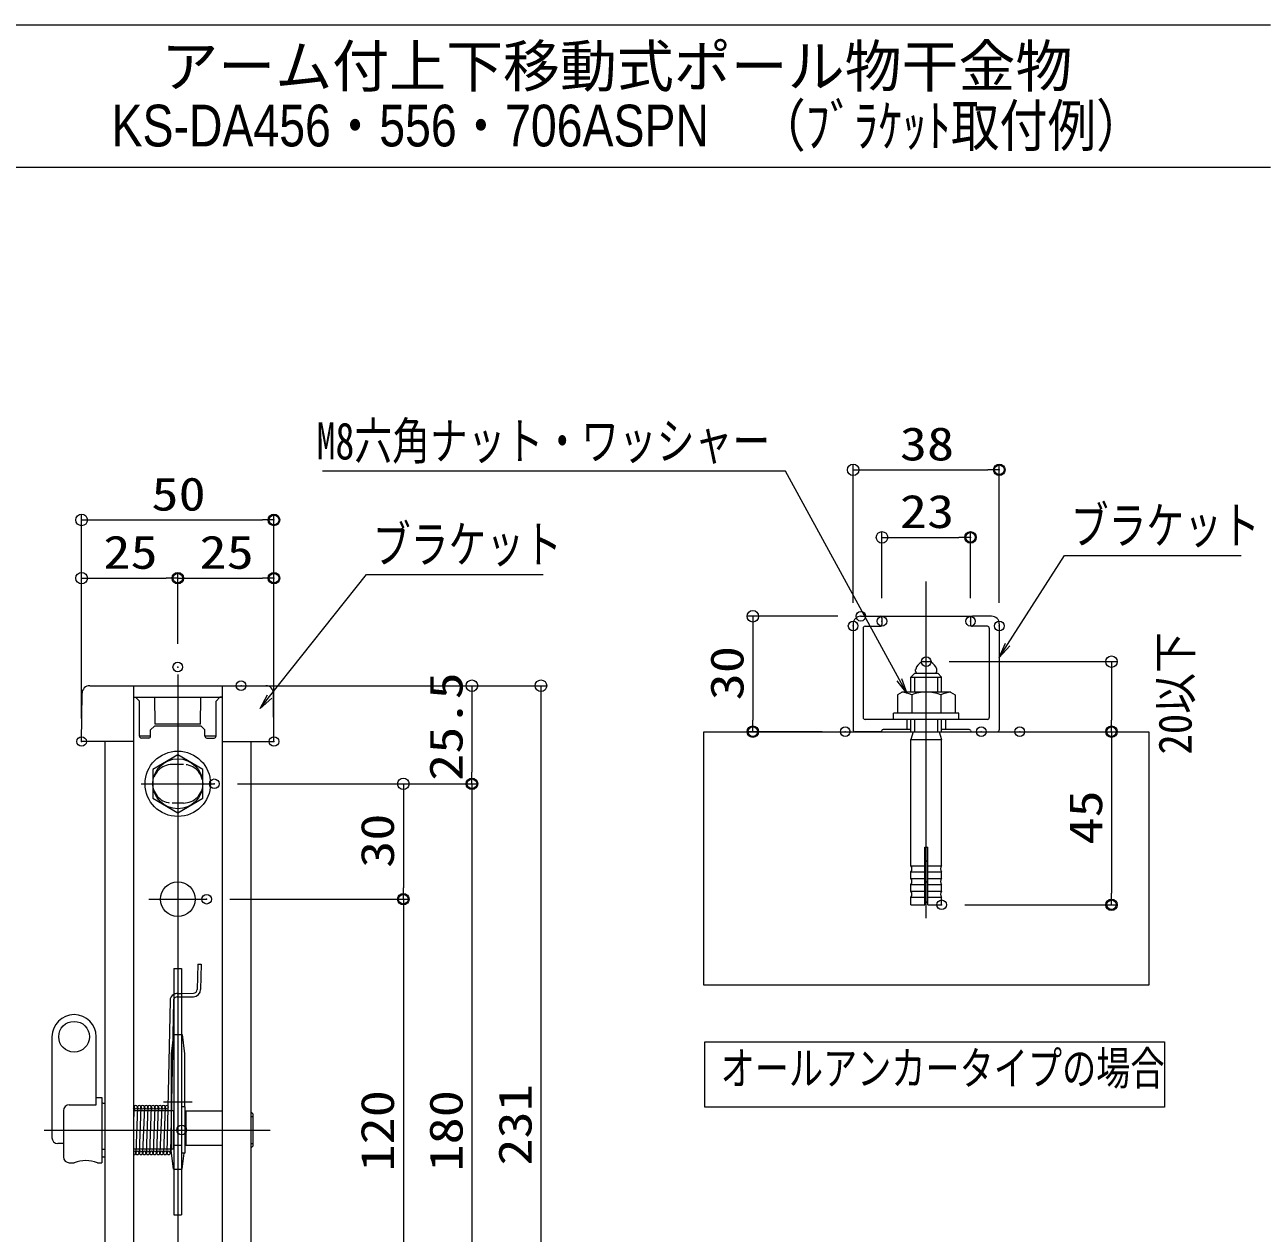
# Model space of a CAD drawing. Units: millimetres, scale not verified. Extents: x -800 to 819, y -554 to 554.
# Drawn here: x 192.2 to 513.9, y -314.1 to 0 of the extents above; entities that cross this region are included whole.
import ezdxf
from ezdxf.enums import TextEntityAlignment as Align

# ---------------------------------------------------------------- set-up
doc = ezdxf.new("R2010")
doc.units = ezdxf.units.MM
doc.header["$LTSCALE"] = 5
doc.header["$PDMODE"] = 32
doc.header["$PDSIZE"] = 2.5
doc.linetypes.add('DASHED1', pattern=[1.8, 1.2, -0.6])
for name, color, linetype, lineweight in [('0-0_zumenwaku', 6, 'Continuous', 9), ('0-2_sunpou', 1, 'Continuous', 9), ('0-3_0', 5, 'DASHED1', 9), ('0-7_center', 5, 'Continuous', 9), ('0-8_ﾚｲﾔ2', 3, 'Continuous', 9), ('0-9_レイヤー_1', 5, 'Continuous', 9), ('0-D_DEFPOINTS', 7, 'Continuous', 9), ('0-F_3', 2, 'Continuous', 9), ('1-0_VIEW_2_ZV', 7, 'Continuous', 9)]:
    doc.layers.add(name, color=color, linetype=linetype, lineweight=lineweight)
doc.layers.add('0-1_moji', color=2, linetype='Continuous')
doc.styles.add('ＭＳ ゴシック', font='')
doc.styles.add('ＭＳ Ｐゴシック', font='')
doc.styles.get('ＭＳ ゴシック').set_extended_font_data('MS Gothic')
doc.styles.get('ＭＳ Ｐゴシック').set_extended_font_data('MS PGothic')

# ---------------------------------------------------------------- blocks, each defined once
blk = doc.blocks.new('_ORIGIN')
at = {"layer": '0-3_0', "color": 1, "linetype": 'Continuous'}
blk.add_line((0, 0), (-5, 0), dxfattribs=at)
blk.add_circle((0, 0), 2.5, dxfattribs=at)
blk = doc.blocks.new('正袋ﾅｯﾄM8')
at = {"layer": '0-3_0', "color": 7, "linetype": 'Continuous'}
blk.add_line((-32.5, 18.76), (-32.5, -18.76), dxfattribs=at)
for points in [[(32.5, 18.76), (0, 37.53), (-32.5, 18.76)], [(-32.5, -18.76), (0, -37.53), (32.5, -18.76), (32.5, 18.76)]]:
    blk.add_lwpolyline(points, dxfattribs=at)
blk.add_circle((0, 0), 32.5, dxfattribs=at)
blk = doc.blocks.new('KﾐM8正')
at = {"layer": '0-3_0', "color": 7, "linetype": 'Continuous'}
blk.add_circle((0, 0), 42.5, dxfattribs=at)
blk = doc.blocks.new('MLeader26')
at = {"layer": '0-2_sunpou'}
blk.add_line((464.271, -137.941), (508.365, -137.941), dxfattribs=at)
at = {"layer": '0-2_sunpou', "color": 7}
blk.add_line((445.521, -164.445), (447.676, -161.076), dxfattribs=at)
at = {"layer": '0-2_sunpou'}
blk.add_lwpolyline([(447.676, -161.076), (462.471, -137.941), (464.271, -137.941)], dxfattribs=at)
at = {"layer": '0-2_sunpou', "color": 7}
blk.add_lwpolyline([(448.237, -161.435), (445.521, -164.445), (447.114, -160.716)], dxfattribs=at)
at = {"layer": '0-2_sunpou', "color": 2, "style": 'ＭＳ ゴシック', "width": 0.75}
blk.add_text('ブラケット', height=9.604, dxfattribs=at).set_placement((464.098, -137.791), align=Align.BOTTOM_LEFT)
blk = doc.blocks.new('MLeader27')
at = {"layer": '0-2_sunpou'}
blk.add_line((282.876, -142.871), (326.969, -142.871), dxfattribs=at)
at = {"layer": '0-2_sunpou', "color": 7}
blk.add_line((253.375, -177.728), (255.864, -174.596), dxfattribs=at)
at = {"layer": '0-2_sunpou'}
blk.add_lwpolyline([(255.864, -174.596), (281.076, -142.871), (282.876, -142.871)], dxfattribs=at)
at = {"layer": '0-2_sunpou', "color": 7}
blk.add_lwpolyline([(256.386, -175.011), (253.375, -177.728), (255.342, -174.181)], dxfattribs=at)
at = {"layer": '0-2_sunpou', "color": 2, "style": 'ＭＳ ゴシック', "width": 0.75}
blk.add_text('ブラケット', height=9.604, dxfattribs=at).set_placement((282.702, -142.722), align=Align.BOTTOM_LEFT)
blk = doc.blocks.new('MLeader30')
at = {"layer": '0-2_sunpou'}
blk.add_line((388.128, -116.019), (269.597, -116.019), dxfattribs=at)
at = {"layer": '0-2_sunpou', "color": 7}
blk.add_line((421.468, -173.747), (419.55, -170.237), dxfattribs=at)
at = {"layer": '0-2_sunpou'}
blk.add_lwpolyline([(419.55, -170.237), (389.928, -116.019), (388.128, -116.019)], dxfattribs=at)
at = {"layer": '0-2_sunpou', "color": 7}
blk.add_lwpolyline([(420.135, -169.917), (421.468, -173.747), (418.965, -170.557)], dxfattribs=at)
at = {"layer": '0-2_sunpou', "color": 2, "style": 'ＭＳ ゴシック', "width": 0.75}
blk.add_text('M8六角ナット・ワッシャー', height=9.604, dxfattribs=at).set_placement((268.073, -115.869), align=Align.BOTTOM_LEFT)

msp = doc.modelspace()

# ---------------------------------------------------------------- linework, layer by layer
at = {"layer": '0-0_zumenwaku'}
for p, q in [((-800, 0), (516, 0)), ((-799.2, -37.047), (516, -37.047))]:
    msp.add_line(p, q, dxfattribs=at)
at = {"layer": '0-2_sunpou'}
for p, q in [((407.521, -150.277), (407.521, -114.18)), ((410.521, -115.68), (442.521, -115.68)), ((445.521, -150.277), (445.521, -114.18)), ((206.979, -180.304), (206.979, -127.219)), ((256.979, -180.304), (256.979, -127.219)), ((209.979, -128.719), (253.979, -128.719)), ((415.021, -149.054), (415.021, -131.747)), ((438.021, -149.054), (438.021, -131.747)), ((418.021, -133.247), (435.021, -133.247)), ((206.979, -180.304), (206.979, -142.353)), ((209.979, -143.853), (228.979, -143.853)), ((231.979, -160.959), (231.979, -142.353)), ((231.979, -160.959), (231.979, -142.353)), ((234.979, -143.853), (253.979, -143.853)), ((256.979, -180.304), (256.979, -142.353)), ((403.521, -153.754), (379.955, -153.754)), ((381.455, -156.754), (381.455, -180.754)), ((432.521, -165.555), (476.188, -165.555)), ((474.688, -168.555), (474.688, -180.754)), ((254.434, -171.804), (327.88, -171.804)), ((254.434, -171.804), (309.933, -171.804)), ((308.433, -174.804), (308.433, -194.304)), ((326.38, -174.804), (326.38, -399.804)), ((399.463, -183.754), (379.955, -183.754)), ((446.821, -183.754), (476.188, -183.754)), ((456.825, -183.754), (476.188, -183.754)), ((474.688, -186.754), (474.688, -225.754)), ((247.479, -197.304), (309.933, -197.304)), ((247.479, -197.304), (309.933, -197.304)), ((247.479, -197.304), (292.108, -197.304)), ((290.608, -200.304), (290.608, -224.304)), ((308.433, -200.304), (308.433, -374.304)), ((245.479, -227.304), (292.108, -227.304)), ((245.479, -227.304), (292.108, -227.304)), ((290.608, -230.304), (290.608, -344.304)), ((436.521, -228.754), (476.188, -228.754))]:
    msp.add_line(p, q, dxfattribs=at)
at = {"layer": '0-7_center'}
for p, q in [((426.521, -232.271), (426.521, -144.677)), ((231.979, -168.891), (231.979, -405.768)), ((222.479, -197.304), (241.479, -197.304)), ((224.479, -227.304), (239.479, -227.304)), ((228.229, -280.004), (235.729, -280.004)), ((197.21, -287.304), (255.974, -287.304))]:
    msp.add_line(p, q, dxfattribs=at)
at = {"layer": '0-8_ﾚｲﾔ2'}
for p, q in [((409.521, -153.754), (414.521, -153.754)), ((414.442, -153.754), (438.521, -153.754)), ((415.021, -154.254), (415.021, -155.854)), ((438.021, -154.254), (438.021, -155.854)), ((443.521, -153.754), (438.521, -153.754)), ((407.521, -155.754), (407.521, -183.254)), ((410.121, -156.854), (410.121, -180.054)), ((410.621, -156.354), (414.521, -156.354)), ((442.421, -156.354), (438.521, -156.354)), ((442.921, -156.854), (442.921, -180.054)), ((445.521, -155.754), (445.521, -183.254)), ((209.088, -171.804), (254.87, -171.804)), ((220.479, -171.804), (220.479, -402.804)), ((243.479, -171.804), (243.479, -402.804)), ((206.979, -186.304), (207.088, -173.786)), ((222.029, -175.804), (221.029, -174.804)), ((222.029, -184.904), (222.029, -175.804)), ((226.066, -181.804), (226.005, -174.804)), ((237.892, -181.804), (237.953, -174.804)), ((241.929, -175.804), (242.929, -174.804)), ((241.929, -184.904), (241.929, -175.804)), ((256.979, -186.304), (256.87, -173.786)), ((238.029, -182.304), (225.929, -182.304)), ((237.892, -181.804), (226.066, -181.804)), ((239.029, -183.304), (238.029, -182.304)), ((239.029, -184.904), (239.029, -183.304)), ((442.421, -180.554), (410.621, -180.554)), ((422.521, -183.154), (415.321, -183.154)), ((421.521, -180.554), (421.521, -183.154)), ((437.721, -183.154), (430.521, -183.154)), ((431.521, -180.554), (431.521, -183.154)), ((220.479, -186.304), (206.979, -186.304)), ((212.979, -186.304), (212.979, -388.304)), ((222.029, -184.804), (224.929, -184.804)), ((224.429, -185.404), (222.529, -185.404)), ((239.029, -184.804), (241.929, -184.804)), ((239.529, -185.404), (241.429, -185.404)), ((243.479, -186.304), (256.979, -186.304)), ((250.979, -186.304), (250.979, -388.304)), ((414.721, -183.754), (408.021, -183.754)), ((415.021, -183.554), (415.071, -183.554)), ((438.321, -183.754), (445.021, -183.754)), ((237.155, -244.172), (237.021, -250.764)), ((237.155, -244.172), (238.055, -244.157)), ((238.055, -244.157), (237.92, -250.782)), ((230.979, -245.304), (230.979, -309.304)), ((230.979, -245.304), (232.979, -245.304)), ((232.979, -245.304), (232.979, -309.304)), ((229.96, -253.678), (229.154, -293.287)), ((230.859, -253.696), (230.054, -293.271)), ((231.827, -251.817), (232.979, -251.796)), ((231.842, -252.716), (232.979, -252.697)), ((232.979, -251.796), (236.039, -251.743)), ((232.979, -252.697), (236.054, -252.643)), ((199.279, -263.054), (199.279, -289.304)), ((210.779, -280.755), (210.779, -263.054)), ((230.879, -262.504), (230.229, -267.504)), ((230.879, -262.504), (233.079, -262.504)), ((233.079, -262.504), (233.729, -267.504)), ((230.229, -267.504), (230.229, -292.504)), ((233.729, -267.504), (233.729, -281.304)), ((210.779, -278.804), (212.279, -278.804)), ((212.279, -278.804), (212.279, -295.804)), ((202.279, -282.255), (202.279, -294.304)), ((203.779, -280.755), (210.779, -280.755)), ((212.579, -280.304), (212.979, -280.304)), ((220.604, -281.388), (220.479, -284.676)), ((230.879, -282.304), (220.479, -282.304)), ((221.504, -281.371), (221.054, -293.271)), ((222.404, -281.371), (221.954, -293.271)), ((223.304, -281.371), (222.854, -293.271)), ((224.204, -281.371), (223.754, -293.271)), ((225.104, -281.371), (224.654, -293.271)), ((226.004, -281.371), (225.554, -293.271)), ((226.904, -281.371), (226.454, -293.271)), ((227.804, -281.371), (227.354, -293.271)), ((228.704, -281.371), (228.254, -293.271)), ((230.879, -282.304), (230.879, -287.304)), ((232.979, -281.304), (232.979, -293.304)), ((233.779, -281.304), (232.979, -281.304)), ((233.779, -281.304), (233.779, -293.304)), ((233.879, -282.604), (234.179, -282.304)), ((234.179, -282.304), (243.479, -282.304)), ((234.179, -291.304), (234.179, -282.304)), ((250.979, -282.804), (251.179, -282.804)), ((251.479, -283.104), (251.179, -282.804)), ((230.879, -283.254), (230.979, -283.254)), ((250.979, -283.804), (251.379, -283.804)), ((250.979, -283.804), (251.479, -283.804)), ((251.479, -283.104), (251.479, -291.504)), ((230.879, -292.304), (230.879, -287.304)), ((202.279, -290.804), (200.779, -290.804)), ((212.279, -292.304), (212.979, -292.304)), ((230.879, -292.304), (220.479, -292.304)), ((230.879, -297.504), (230.229, -292.504)), ((232.979, -291.304), (230.979, -291.304)), ((243.479, -291.304), (233.779, -291.304)), ((250.979, -290.804), (251.379, -290.804)), ((250.979, -290.804), (251.479, -290.804)), ((250.979, -291.804), (251.179, -291.804)), ((251.179, -291.804), (251.479, -291.504)), ((203.779, -295.804), (205.079, -295.804)), ((211.079, -295.804), (212.279, -295.804)), ((211.079, -295.804), (212.279, -295.804)), ((212.579, -294.304), (212.979, -294.304)), ((233.779, -293.304), (232.979, -293.304)), ((230.979, -309.304), (232.979, -309.304))]:
    msp.add_line(p, q, dxfattribs=at)
at = {"layer": '0-8_ﾚｲﾔ2', "linetype": 'DASHED1'}
for p, q in [((233.479, -192.304), (230.479, -192.304)), ((233.479, -202.304), (230.479, -202.304))]:
    msp.add_line(p, q, dxfattribs=at)
at = {"layer": '0-8_ﾚｲﾔ2'}
for points in [[(220.479, -174.804), (243.479, -174.804), (242.929, -174.804)], [(224.929, -184.904), (224.929, -183.304), (225.929, -182.304)], [(230.879, -297.504), (233.079, -297.504), (233.625, -293.304)]]:
    msp.add_lwpolyline(points, dxfattribs=at)
for centre, radius in [((231.979, -227.304), 4.5), ((205.029, -263.054), 4)]:
    msp.add_circle(centre, radius, dxfattribs=at)
for centre, radius, start, end in [((409.521, -155.754), 2, 90, 180), ((414.521, -154.254), 0.5, 0, 90), ((438.521, -154.254), 0.5, 90, 180), ((443.521, -155.754), 2, 0, 90), ((410.621, -156.854), 0.5, 90, 180), ((414.521, -155.854), 0.5, 270, 0), ((438.521, -155.854), 0.5, 180, 270), ((442.421, -156.854), 0.5, 0, 90), ((209.088, -173.804), 2, 90, 179.49992), ((254.87, -173.804), 2, 0.50008, 90), ((410.621, -180.054), 0.5, 180, 270), ((442.421, -180.054), 0.5, 270, 0), ((408.021, -183.254), 0.5, 180, 270), ((415.321, -183.454), 0.3, 90, 180), ((437.721, -183.454), 0.3, 0, 90), ((445.021, -183.254), 0.5, 270, 0), ((222.529, -184.904), 0.5, 180, 270), ((224.429, -184.904), 0.5, 270, 0), ((239.529, -184.904), 0.5, 180, 270), ((241.429, -184.904), 0.5, 270, 0), ((414.721, -183.454), 0.3, 270, 0), ((438.321, -183.454), 0.3, 180, 270), ((236.021, -250.743), 1, 271, 358.83438), ((236.021, -250.743), 1.9, 271, 358.83438), ((231.86, -253.716), 1.9, 117.61325, 178.83438), ((231.859, -253.716), 1, 151.64341, 178.83438), ((231.86, -253.716), 1.9, 91, 117.61325), ((231.859, -253.716), 1, 91, 151.64341), ((205.029, -263.054), 5.75, 0, 180), ((203.779, -282.255), 1.5, 90, 180), ((212.579, -280.004), 0.3, 180, 270), ((220.154, -281.371), 0.45, 0, 43.70255), ((220.154, -281.371), 0.45, 316.29745, 357.83437), ((221.054, -281.354), 0.45, 0, 177.8344), ((221.054, -281.354), 0.45, 177.8344, 357.83437), ((221.954, -281.354), 0.45, 0, 177.8344), ((221.954, -281.354), 0.45, 177.8344, 357.83437), ((222.854, -281.354), 0.45, 0, 177.8344), ((222.854, -281.354), 0.45, 177.8344, 357.83437), ((223.754, -281.354), 0.45, 0, 177.8344), ((223.754, -281.354), 0.45, 177.8344, 357.83437), ((224.654, -281.354), 0.45, 0, 177.8344), ((224.654, -281.354), 0.45, 177.8344, 357.83437), ((225.554, -281.354), 0.45, 0, 177.8344), ((225.554, -281.354), 0.45, 177.8344, 357.83437), ((226.454, -281.354), 0.45, 0, 177.8344), ((226.454, -281.354), 0.45, 177.8344, 357.83437), ((227.354, -281.354), 0.45, 0, 177.8344), ((227.354, -281.354), 0.45, 177.8344, 357.83437), ((228.254, -281.354), 0.45, 0, 177.8344), ((228.254, -281.354), 0.45, 177.8344, 357.83437), ((229.154, -281.354), 0.45, 0, 177.8344), ((229.154, -281.354), 0.45, 177.8344, 357.83437), ((200.779, -289.304), 1.5, 180, 270), ((203.779, -294.304), 1.5, 180, 270), ((208.079, -303.757), 8.5, 69.33268, 110.66732), ((212.579, -294.604), 0.3, 90, 180), ((220.604, -293.271), 0.45, 0, 106.08503), ((220.604, -293.271), 0.45, 253.91497, 0), ((221.504, -293.254), 0.45, 0, 177.83437), ((221.504, -293.254), 0.45, 177.83437, 0), ((222.404, -293.254), 0.45, 0, 177.83437), ((222.404, -293.254), 0.45, 177.83437, 0), ((223.304, -293.254), 0.45, 0, 177.83437), ((223.304, -293.254), 0.45, 177.83437, 0), ((224.204, -293.254), 0.45, 0, 177.83437), ((224.204, -293.254), 0.45, 177.83437, 0), ((225.104, -293.254), 0.45, 0, 177.83437), ((225.104, -293.254), 0.45, 177.83437, 0), ((226.004, -293.254), 0.45, 0, 177.83437), ((226.004, -293.254), 0.45, 177.83437, 0), ((226.904, -293.254), 0.45, 0, 177.83437), ((226.904, -293.254), 0.45, 177.83437, 0), ((227.804, -293.254), 0.45, 0, 177.83437), ((227.804, -293.254), 0.45, 177.83437, 0), ((228.704, -293.254), 0.45, 0, 177.83437), ((228.704, -293.254), 0.45, 177.83437, 0), ((229.604, -293.254), 0.45, 0, 177.83437), ((229.604, -293.254), 0.45, 177.83437, 0)]:
    msp.add_arc(centre, radius, start, end, dxfattribs=at)
at = {"layer": '0-8_ﾚｲﾔ2', "linetype": 'DASHED1'}
for centre, start, end in [((230.479, -197.304), 90, 270), ((233.479, -197.304), 270, 90)]:
    msp.add_arc(centre, 5, start, end, dxfattribs=at)
at = {"layer": '0-8_ﾚｲﾔ2'}
msp.add_point((232.979, -287.304), dxfattribs=at)
at = {"layer": '0-9_レイヤー_1'}
for p, q in [((425.741, -165.555), (427.301, -165.555)), ((423.521, -168.555), (422.521, -169.555)), ((422.521, -173.454), (422.521, -169.555)), ((422.521, -169.555), (430.521, -169.555)), ((423.521, -168.555), (429.521, -168.555)), ((423.521, -173.454), (423.521, -169.555)), ((423.771, -168.055), (423.771, -167.623)), ((429.271, -168.055), (429.271, -167.623)), ((429.521, -168.555), (430.521, -169.555)), ((429.521, -173.454), (429.521, -169.555)), ((430.521, -173.454), (430.521, -169.555)), ((420.229, -173.454), (419.015, -174.155)), ((432.813, -173.454), (420.229, -173.454)), ((432.813, -173.454), (434.026, -174.155)), ((419.015, -174.155), (419.015, -178.954)), ((422.768, -174.155), (422.768, -178.954)), ((430.274, -174.155), (430.274, -178.954)), ((434.026, -174.155), (434.026, -178.954)), ((418.021, -180.554), (418.021, -178.954)), ((435.021, -178.954), (418.021, -178.954)), ((435.021, -180.554), (435.021, -178.954)), ((435.021, -180.554), (418.021, -180.554)), ((422.521, -183.754), (422.521, -180.554)), ((423.521, -183.754), (423.521, -180.554)), ((429.521, -183.754), (429.521, -180.554)), ((430.521, -183.754), (430.521, -180.554)), ((423.121, -183.754), (422.521, -185.754)), ((422.521, -185.754), (430.521, -185.754)), ((422.521, -218.654), (422.521, -185.754)), ((429.921, -183.754), (430.521, -185.754)), ((430.521, -218.654), (430.521, -185.754)), ((426.921, -228.754), (426.921, -213.754)), ((422.521, -218.654), (426.121, -218.654)), ((426.121, -217.983), (426.921, -217.183)), ((426.921, -218.654), (430.521, -218.654)), ((422.521, -220.154), (426.121, -220.154)), ((422.521, -221.954), (422.521, -220.154)), ((426.921, -220.154), (430.521, -220.154)), ((430.521, -221.954), (430.521, -220.154)), ((422.521, -221.954), (426.121, -221.954)), ((422.521, -223.454), (426.121, -223.454)), ((422.521, -225.254), (422.521, -223.454)), ((426.121, -223.286), (426.921, -222.486)), ((426.921, -221.954), (430.521, -221.954)), ((426.921, -223.454), (430.521, -223.454)), ((430.521, -225.254), (430.521, -223.454)), ((422.521, -225.254), (426.121, -225.254)), ((422.521, -226.754), (426.121, -226.754)), ((422.521, -228.754), (422.521, -226.754)), ((426.121, -228.589), (426.921, -227.789)), ((426.921, -225.254), (430.521, -225.254)), ((426.921, -226.754), (430.521, -226.754)), ((430.521, -228.754), (430.521, -226.754)), ((422.521, -228.754), (426.121, -228.754)), ((426.921, -228.754), (430.521, -228.754))]:
    msp.add_line(p, q, dxfattribs=at)
msp.add_lwpolyline([(426.121, -228.754), (426.121, -213.754), (426.921, -213.754)], dxfattribs=at)
for centre, radius, start, end in [((426.67, -168.326), 3, 117.67663, 163.67363), ((425.741, -166.555), 1, 90, 117.67663), ((427.301, -166.555), 1, 62.32337, 90), ((426.372, -168.326), 3, 16.32637, 62.32337), ((424.271, -167.623), 0.5, 163.67363, 180), ((424.271, -168.055), 0.5, 180, 270), ((428.771, -168.055), 0.5, 270, 0), ((428.771, -167.623), 0.5, 0, 16.32637), ((419.015, -183.854), 10.4, 68.84797, 83.86968), ((426.521, -183.854), 10.4, 68.84797, 111.15203), ((434.026, -183.854), 10.4, 96.13032, 111.15203), ((421.733, -219.404), 1.087, 316.39718, 43.60282), ((431.308, -219.404), 1.087, 136.39718, 223.60282), ((421.733, -222.704), 1.087, 316.39718, 43.60282), ((431.308, -222.704), 1.087, 136.39718, 223.60282), ((421.733, -226.004), 1.087, 316.39718, 43.60282), ((431.308, -226.004), 1.087, 136.39718, 223.60282)]:
    msp.add_arc(centre, radius, start, end, dxfattribs=at)
at = {"layer": '0-D_DEFPOINTS'}
msp.add_lwpolyline([(368.7, -183.754), (484.342, -183.754), (484.342, -249.606), (368.7, -249.606)], close=True, dxfattribs=at)
for p in [(445.521, -115.68), (256.979, -128.719), (438.021, -133.247), (231.979, -143.853), (256.979, -143.853), (409.521, -153.754), (415.021, -155.054), (438.021, -155.054), (407.521, -156.277), (445.521, -156.277), (231.979, -166.959), (426.521, -165.555), (248.434, -171.804), (381.455, -183.754), (405.463, -183.754), (440.821, -183.754), (450.825, -183.754), (474.688, -183.754), (206.979, -186.304), (256.979, -186.304), (241.479, -197.304), (308.433, -197.304), (239.479, -227.304), (290.608, -227.304), (430.521, -228.754), (474.688, -228.754)]:
    msp.add_point(p, dxfattribs=at)
at = {"layer": '0-F_3'}
msp.add_lwpolyline([(369.015, -264.398), (488.447, -264.398), (488.447, -281.348), (369.015, -281.348)], close=True, dxfattribs=at)
at = {"layer": '1-0_VIEW_2_ZV'}
msp.add_line((368.7, -183.754), (484.342, -183.754), dxfattribs=at)

# ---------------------------------------------------------------- block references
at = {"layer": '0-2_sunpou'}
for name in ['MLeader30', 'MLeader26', 'MLeader27']:
    msp.add_blockref(name, (0, 0), dxfattribs=at)
at = {"layer": '0-2_sunpou', "xscale": 0.6, "yscale": 0.6}
for p, rotation in [((407.521, -115.68), 180), ((206.979, -128.719), 180), ((415.021, -133.247), 180), ((206.979, -143.853), 180), ((231.979, -143.853), 180), ((381.455, -153.754), 90), ((474.688, -165.555), 90), ((308.433, -171.804), 90), ((326.38, -171.804), 90), ((381.455, -183.754), 270), ((474.688, -183.754), 270), ((474.688, -183.754), 90), ((290.608, -197.304), 90), ((308.433, -197.304), 270), ((308.433, -197.304), 90), ((290.608, -227.304), 270), ((290.608, -227.304), 90), ((474.688, -228.754), 270)]:
    msp.add_blockref('_ORIGIN', p, dxfattribs=dict(at, rotation=rotation))
for p in [(445.521, -115.68), (256.979, -128.719), (438.021, -133.247), (231.979, -143.853), (256.979, -143.853)]:
    msp.add_blockref('_ORIGIN', p, dxfattribs=at)
at = {"layer": '0-9_レイヤー_1', "xscale": 0.2, "yscale": 0.2}
for name in ['KﾐM8正', '正袋ﾅｯﾄM8']:
    msp.add_blockref(name, (231.979, -197.304), dxfattribs=at)

# ---------------------------------------------------------------- texts
at = {"layer": '0-1_moji', "style": 'ＭＳ Ｐゴシック'}
msp.add_text('アーム付上下移動式ポール物干金物', height=10.85, dxfattribs=at).set_placement((227.719, -19.439), align=Align.BOTTOM_LEFT)
for s, height, width, p in [('KS-DA456・556・706ASPN\u3000（ﾌﾞﾗｹｯﾄ取付例）', 10.85, 0.85, (214.771, -34.882)), ('オールアンカータイプの場合', 8.676, 0.75, (373.077, -278.167))]:
    msp.add_text(s, height=height, dxfattribs=dict(at, width=width)).set_placement(p, align=Align.BOTTOM_LEFT)
at = {"layer": '0-2_sunpou', "color": 2, "style": 'ＭＳ ゴシック', "width": 1.2}
for s, p in [('38', (419.664, -115.845)), ('50', (225.122, -128.885)), ('23', (419.664, -133.412)), ('25', (212.622, -144.018)), ('25', (237.622, -144.018))]:
    msp.add_text(s, height=8.651, dxfattribs=at).set_placement(p, align=Align.BOTTOM_LEFT)
at = {"layer": '0-2_sunpou', "color": 2, "style": 'ＭＳ ゴシック'}
for s, width, p in [('20以下', 0.9, (498.104, -189.706)), ('30', 1.2, (381.621, -175.611)), ('25.5', 1.2, (308.598, -196.554)), ('45', 1.2, (474.854, -213.111)), ('30', 1.2, (290.773, -219.161)), ('231', 1.2, (326.545, -296.561)), ('120', 1.2, (290.773, -298.104)), ('180', 1.2, (308.598, -298.104))]:
    msp.add_text(s, height=8.651, rotation=90, dxfattribs=dict(at, width=width)).set_placement(p, align=Align.BOTTOM_LEFT)

doc.saveas('drawing.dxf')
